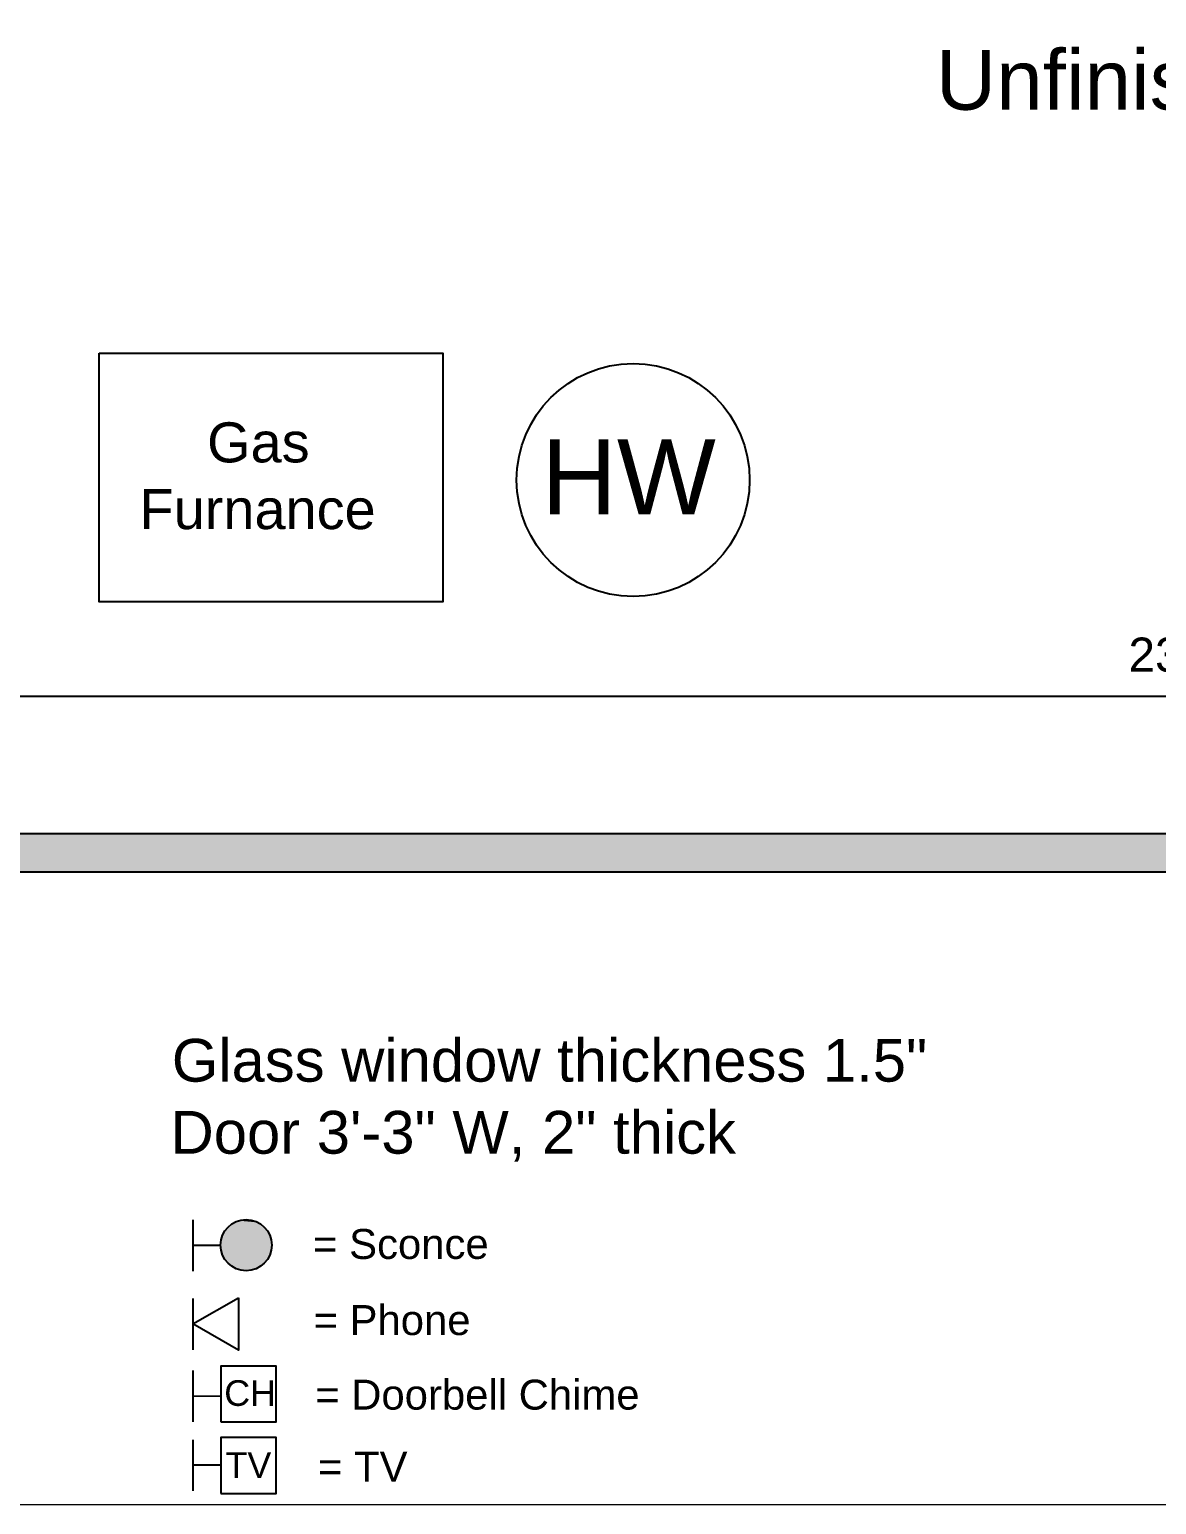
# Model space of a CAD drawing. Header units: millimetres. Extents: x -6528 to 8477, y -4350 to 6937.
# Drawn here: x 43 to 3386, y -4350 to 27 of the extents above; entities that cross this region are included whole.
import ezdxf

# ---------------------------------------------------------------- set-up
doc = ezdxf.new("R2010")
doc.units = ezdxf.units.MM
doc.styles.add('PDF Arial', font='arial.ttf')

msp = doc.modelspace()

# ---------------------------------------------------------------- linework, layer by layer
at = {"color": 7, "lineweight": 0}
msp.add_lwpolyline([(-6528.3, -4349.5), (8476.7, -4349.5), (8476.7, 6937), (-6528.3, 6937)], close=True, dxfattribs=at)
at = {"color": 7, "lineweight": 25}
for points in [[(-32.8, -733.1), (-147, -733.1), (-147, -682.1), (-32.8, -682.1), (-32.8, -2358.5), (6999.5, -2358.5), (6999.5, -1571.3), (6999.5, -1873.8)], [(-4616.2, -1469.3), (-4616.2, -1571.3), (-4616.2, -2472.7), (7113.7, -2472.7), (7113.7, -1469.3), (6999.5, -1469.3), (6999.5, -2358.5)], [(-32.8, -1951.5), (6999.5, -1951.5)], [(527.2, -3505.2), (527.2, -3657.1)], [(611, -3580.6), (527.2, -3580.6)], [(527.2, -3738.5), (527.2, -3890.3)], [(527.2, -3952.3), (527.2, -4104.1)], [(611, -4028.8), (527.2, -4027.6)], [(527.2, -4157.6), (527.2, -4309.4)], [(611, -4232.9), (527.2, -4232.9)]]:
    msp.add_lwpolyline(points, dxfattribs=at)
for points in [[(249.5, -933.2), (1268.7, -933.2), (1268.7, -1671.8), (249.5, -1671.8)], [(663.2, -3736), (663.2, -3891.5), (527.2, -3813.8)], [(611, -4104.1), (775, -4104.1), (775, -3938.9), (611, -3938.9)], [(611, -4316.7), (775, -4316.7), (775, -4150.3), (611, -4150.3)]]:
    msp.add_lwpolyline(points, close=True, dxfattribs=at)
for centre, radius in [((1833.7, -1309.9), 345.6), ((685.7, -3579.9), 75.9)]:
    msp.add_circle(centre, radius, dxfattribs=at)
at = {"color": 252, "true_color": 0x959595, "transparency": 33554559}
for points in [[(7113.7, -2358.5), (-4616.2, -2358.5), (7113.7, -2472.7)], [(-4616.2, -2358.5), (7113.7, -2472.7), (-4616.2, -2472.7)]]:
    msp.add_solid(points, dxfattribs=at)
at = {"color": 2, "transparency": 33554559}
for points in [[(621.9, -3540.5), (756.8, -3553.8), (615.9, -3553.8)], [(630.4, -3529.5), (750.7, -3540.5), (621.9, -3540.5)], [(750.7, -3540.5), (621.9, -3540.5), (756.8, -3553.8)], [(640.2, -3521), (742.2, -3529.5), (630.4, -3529.5)], [(742.2, -3529.5), (630.4, -3529.5), (750.7, -3540.5)], [(652.3, -3512.5), (732.5, -3521), (640.2, -3521)], [(732.5, -3521), (640.2, -3521), (742.2, -3529.5)], [(665.7, -3507.7), (720.3, -3512.5), (652.3, -3512.5)], [(720.3, -3512.5), (652.3, -3512.5), (732.5, -3521)], [(679, -3505.2), (707, -3507.7), (665.7, -3507.7)], [(707, -3507.7), (665.7, -3507.7), (720.3, -3512.5)], [(693.6, -3505.2), (679, -3505.2), (707, -3507.7)], [(612.2, -3567.2), (761.6, -3580.6), (611, -3580.6)], [(761.6, -3580.6), (611, -3580.6), (760.4, -3595.1)], [(611, -3580.6), (760.4, -3595.1), (612.2, -3595.1)], [(615.9, -3553.8), (760.4, -3567.2), (612.2, -3567.2)], [(760.4, -3567.2), (612.2, -3567.2), (761.6, -3580.6)], [(756.8, -3553.8), (615.9, -3553.8), (760.4, -3567.2)], [(760.4, -3595.1), (612.2, -3595.1), (756.8, -3608.5)], [(612.2, -3595.1), (756.8, -3608.5), (615.9, -3608.5)], [(756.8, -3608.5), (615.9, -3608.5), (750.7, -3620.6)], [(615.9, -3608.5), (750.7, -3620.6), (621.9, -3620.6)], [(750.7, -3620.6), (621.9, -3620.6), (742.2, -3631.6)], [(621.9, -3620.6), (742.2, -3631.6), (630.4, -3631.6)], [(742.2, -3631.6), (630.4, -3631.6), (732.5, -3641.3)], [(630.4, -3631.6), (732.5, -3641.3), (640.2, -3641.3)], [(732.5, -3641.3), (640.2, -3641.3), (720.3, -3648.6)], [(640.2, -3641.3), (720.3, -3648.6), (652.3, -3648.6)], [(720.3, -3648.6), (652.3, -3648.6), (707, -3653.4)], [(652.3, -3648.6), (707, -3653.4), (665.7, -3653.4)], [(707, -3653.4), (665.7, -3653.4), (693.6, -3657.1)], [(665.7, -3653.4), (693.6, -3657.1), (679, -3657.1)]]:
    msp.add_solid(points, dxfattribs=at)

# ---------------------------------------------------------------- texts
at = {"color": 7, "attachment_point": 7, "style": 'PDF Arial'}
for s, insert, char_height in [('Unfinished Space', (2731.3, -264.9), 177.71), ('Gas', (569.9, -1259.3), 118.72), ('HW', (1561.3, -1411.5), 222.43), ('Furnance', (369.4, -1457.3), 118.72), ('23\'-1"', (3303, -1880.4), 101.55), ('Glass window thickness 1.5"', (465.2, -3096.8), 126.942), ('Door 3\'-3" W, 2" thick', (461.6, -3332.3), 126.942), ('= Sconce', (884.3, -3622.2), 88.86), ('= Phone', (885.5, -3848), 88.86), ('CH', (620.7, -4058), 76.16), ('= Doorbell Chime', (890.4, -4069.2), 88.858), ('TV', (624.4, -4270.5), 76.16), ('= TV', (898.9, -4281.5), 88.86)]:
    msp.add_mtext(s, dxfattribs=dict(at, insert=insert, char_height=char_height))

doc.saveas('drawing.dxf')
